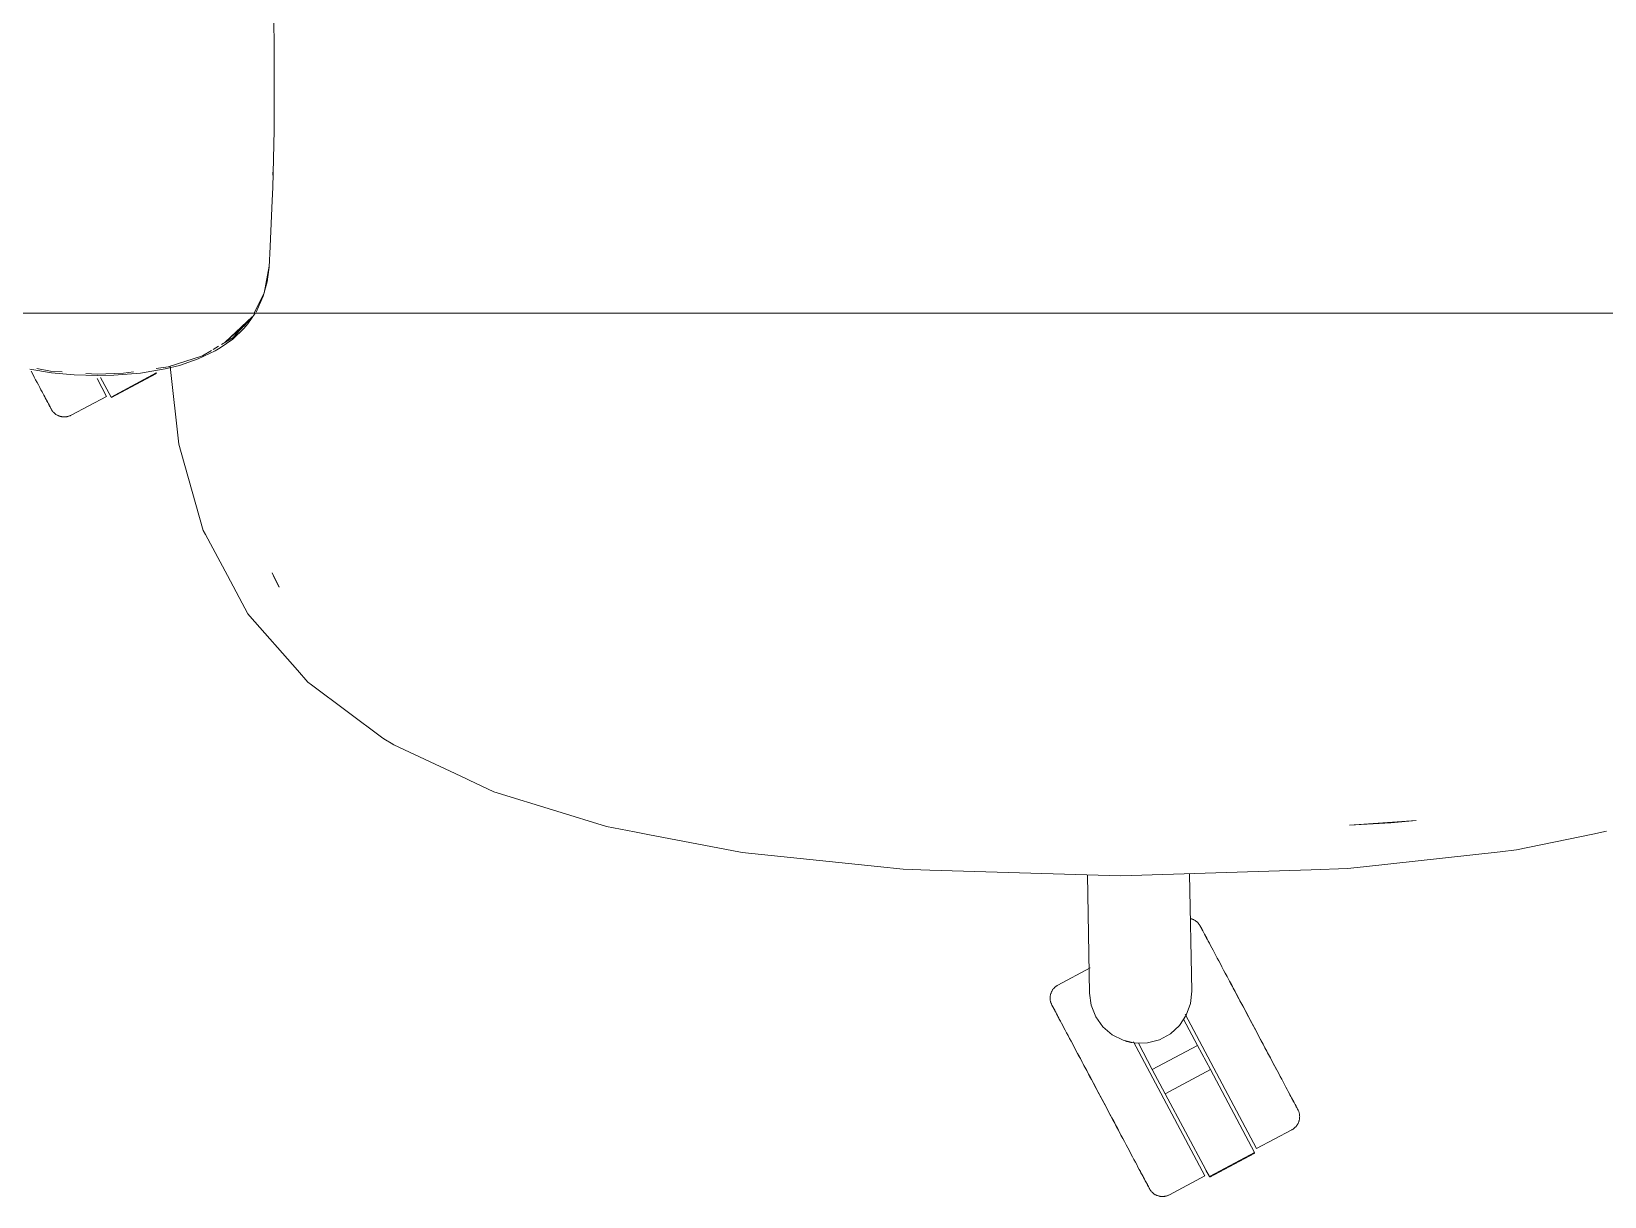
# Model space of a CAD drawing. Header units: millimetres. Extents: x 155927 to 317870, y -36033 to 97293.
# Drawn here: x 171705.3 to 172135.7, y 24886.3 to 25205.2 of the extents above; entities that cross this region are included whole.
import ezdxf

# ---------------------------------------------------------------- set-up
doc = ezdxf.new("R2010")
doc.units = ezdxf.units.MM
doc.header["$MEASUREMENT"] = 0
doc.layers.add('G-IMPT', color=8, linetype='CONTINUOUS', lineweight=9)
doc.layers.add('I-FURN', color=8, linetype='CONTINUOUS', lineweight=9)

msp = doc.modelspace()

# ---------------------------------------------------------------- linework, layer by layer
at = {"layer": 'G-IMPT'}
for p, q in [((171771.66, 25202.81), (171771.37, 25215.12)), ((171771.66, 25202.81), (171771.74, 25197.34)), ((171771.74, 25182.63), (171771.74, 25197.34)), ((171771.69, 25178.12), (171771.74, 25182.63)), ((171771.69, 25178.12), (171771.31, 25162.45)), ((171771.37, 25165.85), (171771.52, 25169.17)), ((171771.52, 25171.39), (171771.52, 25169.17)), ((171771.31, 25162.45), (171771.19, 25158.9)), ((171770.57, 25146.34), (171771.19, 25158.9)), ((171770.57, 25146.34), (171770.29, 25140.68)), ((171768.92, 25133.56), (171770.29, 25140.9)), ((171770.29, 25140.68), (171769.79, 25136.67)), ((171769.79, 25136.67), (171768.73, 25132.71)), ((171766.74, 25128.39), (171768.73, 25132.71)), ((171766.82, 25129.3), (171768.92, 25133.56)), ((171758.32, 25120.16), (171765.71, 25127.06)), ((171760.41, 25121.35), (171765.71, 25127.06)), ((171765.71, 25127.06), (171763.48, 25124.65)), ((171766.49, 25128.03), (171764.54, 25125.17)), ((171766.82, 25129.3), (171766.19, 25128.03)), ((171759.95, 25121.57), (171763.48, 25124.65)), ((171763.4, 25123.85), (171760.36, 25120.98)), ((171763.4, 25123.85), (171764.54, 25125.17)), ((171750.89, 25115.53), (171755.53, 25117.73)), ((171752.11, 25116.39), (171754.56, 25117.86)), ((171755.03, 25118.14), (171756.47, 25119)), ((171755.53, 25117.73), (171756.9, 25118.54)), ((171760.36, 25120.98), (171756.9, 25118.54)), ((171757.26, 25119.47), (171760.41, 25121.35)), ((171758.32, 25120.16), (171759.79, 25121.44)), ((171739.43, 25112.9), (171742.72, 25113.36)), ((171745.8, 25113.79), (171741.88, 25112.81)), ((171742.72, 25113.36), (171752.11, 25116.39)), ((171743.22, 25113.48), (171745.64, 25092.2)), ((171745.8, 25113.79), (171750.89, 25115.53)), ((171710.8, 25111.77), (171704.87, 25112.77)), ((171706.72, 25112.96), (171710.47, 25112.19)), ((171710.47, 25112.19), (171713.67, 25111.99)), ((171710.8, 25111.77), (171716.95, 25111.21)), ((171723.29, 25111.03), (171716.95, 25111.21)), ((171720.18, 25111.59), (171723.29, 25111.4)), ((171730.46, 25111.63), (171723.29, 25111.4)), ((171727.8, 25111.12), (171723.29, 25111.03)), ((171727.8, 25111.12), (171735.11, 25111.69)), ((171730.46, 25111.63), (171733.24, 25112.03)), ((171741.88, 25112.81), (171735.11, 25111.69)), ((171746.27, 25089.94), (171745.64, 25092.2)), ((171746.27, 25089.94), (171752.28, 25068.59)), ((171752.28, 25068.59), (171752.87, 25067.48)), ((171752.87, 25067.48), (171758.89, 25056.24)), ((171758.89, 25056.24), (171764.47, 25045.81)), ((171771.9, 25055.41), (171771.12, 25057)), ((171773.08, 25053.11), (171771.12, 25057)), ((171773.08, 25053.11), (171771.9, 25055.41)), ((171765.06, 25045.14), (171764.47, 25045.81)), ((171778.07, 25030.36), (171765.06, 25045.14)), ((171778.07, 25030.36), (171780.94, 25027.1)), ((171781.91, 25026.37), (171780.94, 25027.1)), ((171801.41, 25011.8), (171781.91, 25026.37)), ((171801.41, 25011.8), (171802.18, 25011.34)), ((171802.18, 25011.34), (171803.76, 25010.4)), ((171804.47, 25009.98), (171803.76, 25010.4)), ((171804.47, 25009.98), (171824.11, 25000.71)), ((171824.11, 25000.71), (171825.03, 25000.28)), ((171831.79, 24997.09), (171825.03, 25000.28)), ((171831.79, 24997.09), (171849.06, 24991.77)), ((171849.06, 24991.77), (171862.67, 24987.58)), ((172065.92, 24987.97), (172084.2, 24989.22)), ((172065.92, 24987.97), (172077.25, 24988.61)), ((172084.2, 24989.22), (172077.25, 24988.61)), ((171862.67, 24987.58), (171870.27, 24986.12)), ((171873.94, 24985.41), (171870.27, 24986.12)), ((171873.94, 24985.41), (171899.31, 24980.55)), ((172132.56, 24985.54), (172111.62, 24981.19)), ((172132.56, 24985.54), (172136.24, 24986.3)), ((171899.78, 24980.46), (171899.31, 24980.55)), ((171899.78, 24980.46), (171936.77, 24976.63)), ((172069.75, 24976.57), (172107.2, 24980.7)), ((172111.62, 24981.19), (172107.2, 24980.7)), ((171936.77, 24976.63), (171943.84, 24975.9)), ((171951.09, 24975.68), (171943.84, 24975.9)), ((172003.26, 24974.06), (171951.09, 24975.68)), ((172055.44, 24975.77), (172003.26, 24974.06)), ((172055.44, 24975.77), (172065.38, 24976.09)), ((172069.75, 24976.57), (172065.38, 24976.09))]:
    msp.add_line(p, q, dxfattribs=at)
at = {"layer": 'I-FURN'}
for p, q in [((172645.49, 25128.03), (171245.49, 25128.03)), ((171245.49, 25128.03), (172645.49, 25128.03)), ((171705.19, 25112.17), (171705.62, 25111.37)), ((171705.62, 25111.37), (171706.03, 25110.59)), ((171706.03, 25110.59), (171706.43, 25109.84)), ((171706.43, 25109.84), (171706.81, 25109.12)), ((171706.81, 25109.12), (171707.18, 25108.43)), ((171725.83, 25105.31), (171723.24, 25110.18)), ((171727.06, 25105.12), (171724.2, 25110.5)), ((171739.42, 25111.7), (171727.06, 25105.12)), ((171727.15, 25104.95), (171739.51, 25111.53)), ((171739.37, 25111.79), (171739.42, 25111.7)), ((171707.18, 25108.43), (171707.54, 25107.76)), ((171707.54, 25107.76), (171707.87, 25107.13)), ((171707.87, 25107.13), (171708.19, 25106.53)), ((171708.36, 25106.22), (171708.05, 25106.8)), ((171708.19, 25106.53), (171708.5, 25105.96)), ((171708.65, 25105.66), (171708.36, 25106.22)), ((171708.5, 25105.96), (171708.78, 25105.42)), ((171708.93, 25105.15), (171708.65, 25105.66)), ((171708.78, 25105.42), (171709.05, 25104.92)), ((171709.18, 25104.67), (171708.93, 25105.15)), ((171709.05, 25104.92), (171709.29, 25104.46)), ((171709.42, 25104.22), (171709.18, 25104.67)), ((171709.29, 25104.46), (171709.52, 25104.03)), ((171716.14, 25100.16), (171725.83, 25105.31)), ((171709.64, 25103.81), (171709.42, 25104.22)), ((171709.52, 25104.03), (171709.73, 25103.63)), ((171709.84, 25103.44), (171709.64, 25103.81)), ((171709.73, 25103.63), (171709.92, 25103.28)), ((171710.01, 25103.1), (171709.84, 25103.44)), ((171709.92, 25103.28), (171710.09, 25102.96)), ((171710.17, 25102.8), (171710.01, 25103.1)), ((171710.09, 25102.96), (171710.24, 25102.68)), ((171710.31, 25102.55), (171710.17, 25102.8)), ((171710.24, 25102.68), (171710.37, 25102.44)), ((171710.43, 25102.33), (171710.31, 25102.55)), ((171710.37, 25102.44), (171710.47, 25102.24)), ((171710.52, 25102.15), (171710.43, 25102.33)), ((171710.47, 25102.24), (171710.56, 25102.08)), ((171710.6, 25102.01), (171710.52, 25102.15)), ((171710.56, 25102.08), (171710.62, 25101.95)), ((171710.65, 25101.91), (171710.6, 25102.01)), ((171710.62, 25101.95), (171710.67, 25101.87)), ((171710.68, 25101.85), (171710.65, 25101.91)), ((171710.67, 25101.87), (171710.69, 25101.83)), ((171710.69, 25101.83), (171710.68, 25101.85)), ((171710.71, 25101.79), (171710.69, 25101.83)), ((171710.69, 25101.83), (171710.69, 25101.83)), ((171710.79, 25101.65), (171710.71, 25101.79)), ((171710.88, 25101.51), (171710.79, 25101.65)), ((171710.97, 25101.38), (171710.88, 25101.51)), ((171711.07, 25101.25), (171710.97, 25101.38)), ((171711.17, 25101.12), (171711.07, 25101.25)), ((171711.27, 25101), (171711.17, 25101.12)), ((171711.38, 25100.88), (171711.27, 25101)), ((171711.5, 25100.77), (171711.38, 25100.88)), ((171711.62, 25100.66), (171711.5, 25100.77)), ((171711.74, 25100.56), (171711.62, 25100.66)), ((171711.87, 25100.46), (171711.74, 25100.56)), ((171712, 25100.37), (171711.87, 25100.46)), ((171712.14, 25100.28), (171712, 25100.37)), ((171712.28, 25100.2), (171712.14, 25100.28)), ((171712.42, 25100.13), (171712.28, 25100.2)), ((171712.57, 25100.06), (171712.42, 25100.13)), ((171716.14, 25100.16), (171716, 25100.09)), ((171712.71, 25099.99), (171712.57, 25100.06)), ((171712.86, 25099.93), (171712.71, 25099.99)), ((171713.02, 25099.88), (171712.86, 25099.93)), ((171713.17, 25099.83), (171713.02, 25099.88)), ((171713.33, 25099.79), (171713.17, 25099.83)), ((171713.49, 25099.76), (171713.33, 25099.79)), ((171713.64, 25099.73), (171713.49, 25099.76)), ((171713.8, 25099.71), (171713.64, 25099.73)), ((171713.96, 25099.7), (171713.8, 25099.71)), ((171714.13, 25099.69), (171713.96, 25099.7)), ((171714.29, 25099.69), (171714.13, 25099.69)), ((171714.45, 25099.69), (171714.29, 25099.69)), ((171714.61, 25099.7), (171714.45, 25099.69)), ((171714.77, 25099.72), (171714.61, 25099.7)), ((171714.93, 25099.74), (171714.77, 25099.72)), ((171715.09, 25099.77), (171714.93, 25099.74)), ((171715.24, 25099.81), (171715.09, 25099.77)), ((171715.4, 25099.85), (171715.24, 25099.81)), ((171715.55, 25099.9), (171715.4, 25099.85)), ((171715.7, 25099.96), (171715.55, 25099.9)), ((171715.85, 25100.02), (171715.7, 25099.96)), ((171716, 25100.09), (171715.85, 25100.02)), ((171994.8, 24942), (171994.23, 24974.34)), ((172022.22, 24974.68), (172022.78, 24942.49)), ((172022.49, 24962.37), (172022.64, 24962.33)), ((172022.64, 24962.33), (172022.8, 24962.28)), ((172022.8, 24962.28), (172022.95, 24962.23)), ((172022.95, 24962.23), (172023.1, 24962.17)), ((172023.1, 24962.17), (172023.25, 24962.11)), ((172023.25, 24962.11), (172023.39, 24962.04)), ((172023.39, 24962.04), (172023.54, 24961.96)), ((172023.54, 24961.96), (172023.68, 24961.88)), ((172023.68, 24961.88), (172023.81, 24961.79)), ((172023.81, 24961.79), (172023.94, 24961.7)), ((172023.94, 24961.7), (172024.07, 24961.6)), ((172024.07, 24961.6), (172024.2, 24961.5)), ((172024.2, 24961.5), (172024.32, 24961.39)), ((172024.32, 24961.39), (172024.43, 24961.28)), ((172024.43, 24961.28), (172024.54, 24961.16)), ((172024.54, 24961.16), (172024.65, 24961.04)), ((172024.65, 24961.04), (172024.75, 24960.91)), ((172024.75, 24960.91), (172024.85, 24960.78)), ((172024.85, 24960.78), (172024.94, 24960.65)), ((172024.94, 24960.65), (172025.02, 24960.51)), ((172025.02, 24960.51), (172025.1, 24960.37)), ((172025.1, 24960.37), (172025.12, 24960.34)), ((172025.12, 24960.34), (172025.13, 24960.32)), ((172025.13, 24960.33), (172025.12, 24960.34)), ((172025.15, 24960.29), (172025.13, 24960.33)), ((172025.13, 24960.32), (172025.17, 24960.26)), ((172025.19, 24960.21), (172025.15, 24960.29)), ((172025.17, 24960.26), (172025.22, 24960.16)), ((172025.26, 24960.08), (172025.19, 24960.21)), ((172025.22, 24960.16), (172025.29, 24960.02)), ((172025.34, 24959.92), (172025.26, 24960.08)), ((172025.29, 24960.02), (172025.39, 24959.84)), ((172025.45, 24959.72), (172025.34, 24959.92)), ((172025.39, 24959.84), (172025.51, 24959.62)), ((172025.58, 24959.48), (172025.45, 24959.72)), ((172025.51, 24959.62), (172025.64, 24959.36)), ((172025.73, 24959.2), (172025.58, 24959.48)), ((172025.64, 24959.36), (172025.8, 24959.06)), ((172025.89, 24958.88), (172025.73, 24959.2)), ((172025.8, 24959.06), (172025.98, 24958.72)), ((172026.08, 24958.53), (172025.89, 24958.88)), ((172025.98, 24958.72), (172026.18, 24958.35)), ((172026.29, 24958.14), (172026.08, 24958.53)), ((172026.18, 24958.35), (172026.4, 24957.94)), ((172026.52, 24957.71), (172026.29, 24958.14)), ((172026.4, 24957.94), (172026.63, 24957.5)), ((172026.77, 24957.24), (172026.52, 24957.71)), ((172026.63, 24957.5), (172026.89, 24957.01)), ((172027.04, 24956.74), (172026.77, 24957.24)), ((172026.89, 24957.01), (172027.16, 24956.5)), ((172027.32, 24956.2), (172027.04, 24956.74)), ((172027.16, 24956.5), (172027.46, 24955.95)), ((172027.62, 24955.63), (172027.32, 24956.2)), ((172027.46, 24955.95), (172027.77, 24955.36)), ((172027.94, 24955.03), (172027.62, 24955.63)), ((172028.28, 24954.4), (172027.94, 24955.03)), ((172028.63, 24953.74), (172028.28, 24954.4)), ((172029, 24953.04), (172028.63, 24953.74)), ((172029.39, 24952.32), (172029, 24953.04)), ((172029.78, 24951.57), (172029.39, 24952.32)), ((172030.2, 24950.79), (172029.78, 24951.57)), ((172030.62, 24949.99), (172030.2, 24950.79)), ((172031.06, 24949.17), (172030.62, 24949.99)), ((171995.01, 24948.89), (171986.17, 24944.19)), ((172031.51, 24948.32), (172031.06, 24949.17)), ((172031.97, 24947.45), (172031.51, 24948.32)), ((172032.44, 24946.57), (172031.97, 24947.45)), ((172032.93, 24945.66), (172032.44, 24946.57)), ((172032.67, 24946.15), (172033.15, 24945.24)), ((172033.42, 24944.74), (172032.93, 24945.66)), ((172033.15, 24945.24), (172033.65, 24944.31)), ((171984.04, 24940.76), (171984.05, 24940.92)), ((171984.05, 24940.92), (171984.06, 24941.08)), ((171984.06, 24941.08), (171984.08, 24941.24)), ((171984.08, 24941.24), (171984.11, 24941.4)), ((171984.11, 24941.4), (171984.14, 24941.56)), ((171984.14, 24941.56), (171984.18, 24941.71)), ((171984.18, 24941.71), (171984.23, 24941.87)), ((171984.23, 24941.87), (171984.28, 24942.02)), ((171984.28, 24942.02), (171984.34, 24942.17)), ((171984.34, 24942.17), (171984.4, 24942.32)), ((171984.4, 24942.32), (171984.47, 24942.46)), ((171984.47, 24942.46), (171984.55, 24942.6)), ((171984.55, 24942.6), (171984.63, 24942.74)), ((171984.63, 24942.74), (171984.72, 24942.88)), ((171984.72, 24942.88), (171984.81, 24943.01)), ((171984.81, 24943.01), (171984.91, 24943.14)), ((171984.91, 24943.14), (171985.01, 24943.26)), ((171985.01, 24943.26), (171985.12, 24943.38)), ((171985.12, 24943.38), (171985.23, 24943.5)), ((171985.23, 24943.5), (171985.35, 24943.61)), ((171985.35, 24943.61), (171985.47, 24943.72)), ((171985.47, 24943.72), (171985.6, 24943.82)), ((171985.6, 24943.82), (171985.73, 24943.91)), ((171985.73, 24943.91), (171985.86, 24944.01)), ((171985.86, 24944.01), (171986, 24944.09)), ((171986, 24944.09), (171986.14, 24944.17)), ((171986.14, 24944.17), (171986.17, 24944.19)), ((171995.26, 24938.66), (171994.8, 24942)), ((172022.78, 24942.49), (172022.43, 24939.14)), ((172033.92, 24943.8), (172033.42, 24944.74)), ((172033.65, 24944.31), (172034.15, 24943.36)), ((172034.42, 24942.85), (172033.92, 24943.8)), ((172034.15, 24943.36), (172034.66, 24942.41)), ((172034.93, 24941.88), (172034.42, 24942.85)), ((172034.66, 24942.41), (172035.17, 24941.44)), ((172035.45, 24940.91), (172034.93, 24941.88)), ((172035.17, 24941.44), (172035.69, 24940.46)), ((172035.97, 24939.93), (172035.45, 24940.91)), ((171984.04, 24940.6), (171984.04, 24940.76)), ((171984.04, 24940.44), (171984.04, 24940.6)), ((171984.05, 24940.28), (171984.04, 24940.44)), ((171984.07, 24940.12), (171984.05, 24940.28)), ((171984.09, 24939.96), (171984.07, 24940.12)), ((171984.12, 24939.8), (171984.09, 24939.96)), ((171984.16, 24939.64), (171984.12, 24939.8)), ((171984.2, 24939.49), (171984.16, 24939.64)), ((171984.25, 24939.33), (171984.2, 24939.49)), ((171984.31, 24939.18), (171984.25, 24939.33)), ((171984.37, 24939.03), (171984.31, 24939.18)), ((171984.43, 24938.88), (171984.37, 24939.03)), ((171984.51, 24938.74), (171984.43, 24938.88)), ((171984.51, 24938.73), (171984.51, 24938.74)), ((171984.51, 24938.74), (171984.52, 24938.72)), ((171984.53, 24938.69), (171984.51, 24938.73)), ((171984.52, 24938.72), (171984.55, 24938.66)), ((171984.58, 24938.61), (171984.53, 24938.69)), ((171984.55, 24938.66), (171984.6, 24938.56)), ((171984.64, 24938.49), (171984.58, 24938.61)), ((171984.6, 24938.56), (171984.68, 24938.42)), ((171984.73, 24938.33), (171984.64, 24938.49)), ((171984.68, 24938.42), (171984.77, 24938.24)), ((171984.83, 24938.13), (171984.73, 24938.33)), ((171984.77, 24938.24), (171984.89, 24938.02)), ((171984.96, 24937.89), (171984.83, 24938.13)), ((171984.89, 24938.02), (171985.03, 24937.76)), ((171985.11, 24937.61), (171984.96, 24937.89)), ((171985.03, 24937.76), (171985.19, 24937.46)), ((171985.28, 24937.29), (171985.11, 24937.61)), ((171985.19, 24937.46), (171985.36, 24937.13)), ((171985.47, 24936.93), (171985.28, 24937.29)), ((171985.36, 24937.13), (171985.56, 24936.76)), ((171985.68, 24936.54), (171985.47, 24936.93)), ((171985.56, 24936.76), (171985.78, 24936.35)), ((171985.91, 24936.11), (171985.68, 24936.54)), ((171996.51, 24935.53), (171995.26, 24938.66)), ((172022.43, 24939.14), (172021.29, 24935.96)), ((172035.69, 24940.46), (172036.22, 24939.47)), ((172036.5, 24938.94), (172035.97, 24939.93)), ((172036.22, 24939.47), (172036.75, 24938.48)), ((172037.03, 24937.94), (172036.5, 24938.94)), ((172036.75, 24938.48), (172037.28, 24937.48)), ((172037.56, 24936.94), (172037.03, 24937.94)), ((172037.28, 24937.48), (172037.81, 24936.48)), ((172038.1, 24935.93), (172037.56, 24936.94)), ((171985.78, 24936.35), (171986.02, 24935.9)), ((171986.15, 24935.64), (171985.91, 24936.11)), ((171986.02, 24935.9), (171986.27, 24935.42)), ((171986.42, 24935.14), (171986.15, 24935.64)), ((171986.27, 24935.42), (171986.55, 24934.9)), ((171986.7, 24934.61), (171986.42, 24935.14)), ((171986.55, 24934.9), (171986.84, 24934.35)), ((171987.01, 24934.04), (171986.7, 24934.61)), ((171986.84, 24934.35), (171987.15, 24933.77)), ((171987.15, 24933.77), (171987.48, 24933.15)), ((171987.48, 24933.15), (171987.82, 24932.5)), ((171987.82, 24932.5), (171988.18, 24931.82)), ((171998.48, 24932.79), (171996.51, 24935.53)), ((172001.04, 24930.59), (171998.48, 24932.79)), ((172019.42, 24933.15), (172016.94, 24930.87)), ((172021.29, 24935.96), (172019.42, 24933.15)), ((172020.56, 24934.83), (172024.36, 24927.69)), ((172040.5, 24899.46), (172020.96, 24936.21)), ((172037.81, 24936.48), (172038.34, 24935.47)), ((172038.63, 24934.93), (172038.1, 24935.93)), ((172038.34, 24935.47), (172038.88, 24934.47)), ((172039.17, 24933.92), (172038.63, 24934.93)), ((172038.88, 24934.47), (172039.41, 24933.46)), ((172039.7, 24932.92), (172039.17, 24933.92)), ((172039.41, 24933.46), (172039.94, 24932.46)), ((172040.23, 24931.92), (172039.7, 24932.92)), ((172039.94, 24932.46), (172040.48, 24931.46)), ((171988.18, 24931.82), (171988.56, 24931.12)), ((171988.56, 24931.12), (171988.95, 24930.38)), ((171988.95, 24930.38), (171989.36, 24929.62)), ((171989.36, 24929.62), (171989.78, 24928.83)), ((171989.78, 24928.83), (171990.21, 24928.02)), ((171990.21, 24928.02), (171990.65, 24927.19)), ((172004.05, 24929.08), (172001.04, 24930.59)), ((172007.34, 24928.33), (172004.05, 24929.08)), ((172026.37, 24891.95), (172006.85, 24928.67)), ((172010.72, 24928.39), (172007.34, 24928.33)), ((172012, 24921.11), (172008.2, 24928.26)), ((172013.98, 24929.25), (172010.72, 24928.39)), ((172016.94, 24930.87), (172013.98, 24929.25)), ((172040.76, 24930.93), (172040.23, 24931.92)), ((172040.48, 24931.46), (172041, 24930.47)), ((172041.28, 24929.94), (172040.76, 24930.93)), ((172041, 24930.47), (172041.53, 24929.49)), ((172041.81, 24928.96), (172041.28, 24929.94)), ((172041.53, 24929.49), (172042.04, 24928.51)), ((172042.32, 24927.99), (172041.81, 24928.96)), ((172042.04, 24928.51), (172042.56, 24927.55)), ((172042.83, 24927.03), (172042.32, 24927.99)), ((171990.9, 24926.73), (171990.45, 24927.57)), ((171990.65, 24927.19), (171991.11, 24926.33)), ((171991.36, 24925.86), (171990.9, 24926.73)), ((171991.11, 24926.33), (171991.57, 24925.45)), ((171991.83, 24924.97), (171991.36, 24925.86)), ((171991.57, 24925.45), (171992.05, 24924.56)), ((171992.31, 24924.06), (171991.83, 24924.97)), ((171992.05, 24924.56), (171992.54, 24923.64)), ((171992.8, 24923.14), (171992.31, 24924.06)), ((171992.54, 24923.64), (171993.03, 24922.71)), ((172024.36, 24927.69), (172012, 24921.11)), ((172024.36, 24927.69), (172027.89, 24921.05)), ((172042.56, 24927.55), (172043.06, 24926.6)), ((172043.33, 24926.09), (172042.83, 24927.03)), ((172043.06, 24926.6), (172043.56, 24925.66)), ((172043.83, 24925.16), (172043.33, 24926.09)), ((172043.56, 24925.66), (172044.05, 24924.74)), ((172044.31, 24924.25), (172043.83, 24925.16)), ((172044.05, 24924.74), (172044.53, 24923.83)), ((172044.79, 24923.35), (172044.31, 24924.25)), ((172044.53, 24923.83), (172045, 24922.95)), ((171993.3, 24922.2), (171992.8, 24923.14)), ((171993.03, 24922.71), (171993.53, 24921.77)), ((171993.81, 24921.25), (171993.3, 24922.2)), ((171993.53, 24921.77), (171994.04, 24920.81)), ((171994.32, 24920.29), (171993.81, 24921.25)), ((171994.04, 24920.81), (171994.56, 24919.84)), ((171994.84, 24919.31), (171994.32, 24920.29)), ((171994.56, 24919.84), (171995.08, 24918.86)), ((171995.36, 24918.33), (171994.84, 24919.31)), ((172015.53, 24914.47), (172012, 24921.11)), ((172027.89, 24921.05), (172015.53, 24914.47)), ((172027.89, 24921.05), (172039.97, 24898.34)), ((172045.25, 24922.47), (172044.79, 24923.35)), ((172045, 24922.95), (172045.47, 24922.08)), ((172045.71, 24921.62), (172045.25, 24922.47)), ((172045.47, 24922.08), (172045.92, 24921.23)), ((172046.15, 24920.78), (172045.71, 24921.62)), ((172046.59, 24919.97), (172046.15, 24920.78)), ((172047, 24919.18), (172046.59, 24919.97)), ((171995.08, 24918.86), (171995.6, 24917.88)), ((171995.89, 24917.34), (171995.36, 24918.33)), ((171995.6, 24917.88), (171996.13, 24916.88)), ((171996.42, 24916.34), (171995.89, 24917.34)), ((171996.13, 24916.88), (171996.66, 24915.88)), ((171996.95, 24915.34), (171996.42, 24916.34)), ((171996.66, 24915.88), (171997.19, 24914.88)), ((171997.48, 24914.34), (171996.95, 24915.34)), ((172047.41, 24918.42), (172047, 24919.18)), ((172047.8, 24917.69), (172047.41, 24918.42)), ((172048.18, 24916.98), (172047.8, 24917.69)), ((172048.54, 24916.3), (172048.18, 24916.98)), ((172048.88, 24915.65), (172048.54, 24916.3)), ((172049.21, 24915.04), (172048.88, 24915.65)), ((172049.52, 24914.45), (172049.21, 24915.04)), ((171997.19, 24914.88), (171997.73, 24913.87)), ((171998.02, 24913.33), (171997.48, 24914.34)), ((171997.73, 24913.87), (171998.26, 24912.87)), ((171998.55, 24912.33), (171998.02, 24913.33)), ((171998.26, 24912.87), (171998.8, 24911.87)), ((171999.08, 24911.32), (171998.55, 24912.33)), ((171998.8, 24911.87), (171999.33, 24910.86)), ((171999.62, 24910.32), (171999.08, 24911.32)), ((171999.33, 24910.86), (171999.86, 24909.87)), ((172026.6, 24893.66), (172015.53, 24914.47)), ((172049.35, 24914.76), (172049.66, 24914.19)), ((172049.81, 24913.9), (172049.52, 24914.45)), ((172049.66, 24914.19), (172049.94, 24913.66)), ((172050.09, 24913.38), (172049.81, 24913.9)), ((172049.94, 24913.66), (172050.21, 24913.16)), ((172050.34, 24912.9), (172050.09, 24913.38)), ((172050.21, 24913.16), (172050.46, 24912.69)), ((172050.58, 24912.46), (172050.34, 24912.9)), ((172050.46, 24912.69), (172050.68, 24912.26)), ((172050.8, 24912.05), (172050.58, 24912.46)), ((172050.68, 24912.26), (172050.89, 24911.87)), ((172051, 24911.67), (172050.8, 24912.05)), ((172050.89, 24911.87), (172051.08, 24911.51)), ((172051.18, 24911.34), (172051, 24911.67)), ((172051.08, 24911.51), (172051.25, 24911.2)), ((172051.33, 24911.04), (172051.18, 24911.34)), ((172051.25, 24911.2), (172051.4, 24910.92)), ((172051.47, 24910.78), (172051.33, 24911.04)), ((172051.4, 24910.92), (172051.53, 24910.68)), ((172051.59, 24910.56), (172051.47, 24910.78)), ((172000.14, 24909.33), (171999.62, 24910.32)), ((171999.86, 24909.87), (172000.39, 24908.88)), ((172000.67, 24908.34), (172000.14, 24909.33)), ((172000.39, 24908.88), (172000.91, 24907.89)), ((172001.19, 24907.36), (172000.67, 24908.34)), ((172000.91, 24907.89), (172001.43, 24906.92)), ((172001.7, 24906.4), (172001.19, 24907.36)), ((172001.43, 24906.92), (172001.94, 24905.95)), ((172002.21, 24905.44), (172001.7, 24906.4)), ((172051.53, 24910.68), (172051.63, 24910.48)), ((172051.68, 24910.38), (172051.59, 24910.56)), ((172051.63, 24910.48), (172051.72, 24910.31)), ((172051.76, 24910.24), (172051.68, 24910.38)), ((172051.72, 24910.31), (172051.79, 24910.19)), ((172051.81, 24910.14), (172051.76, 24910.24)), ((172051.79, 24910.19), (172051.83, 24910.11)), ((172051.84, 24910.08), (172051.81, 24910.14)), ((172051.83, 24910.11), (172051.85, 24910.07)), ((172051.85, 24910.06), (172051.84, 24910.08)), ((172051.85, 24910.07), (172051.85, 24910.06)), ((172051.85, 24910.06), (172051.93, 24909.92)), ((172051.96, 24906.48), (172051.89, 24906.34)), ((172051.93, 24909.92), (172051.99, 24909.77)), ((172052.02, 24906.63), (172051.96, 24906.48)), ((172051.99, 24909.77), (172052.05, 24909.62)), ((172052.08, 24906.78), (172052.02, 24906.63)), ((172052.05, 24909.62), (172052.11, 24909.47)), ((172052.13, 24906.94), (172052.08, 24906.78)), ((172052.11, 24909.47), (172052.16, 24909.32)), ((172052.18, 24907.09), (172052.13, 24906.94)), ((172052.16, 24909.32), (172052.2, 24909.16)), ((172052.22, 24907.25), (172052.18, 24907.09)), ((172052.2, 24909.16), (172052.24, 24909)), ((172052.25, 24907.4), (172052.22, 24907.25)), ((172052.24, 24909), (172052.27, 24908.85)), ((172052.28, 24907.56), (172052.25, 24907.4)), ((172052.27, 24908.85), (172052.29, 24908.69)), ((172052.3, 24907.72), (172052.28, 24907.56)), ((172052.29, 24908.69), (172052.31, 24908.53)), ((172052.32, 24907.88), (172052.3, 24907.72)), ((172052.31, 24908.53), (172052.32, 24908.37)), ((172052.32, 24908.37), (172052.33, 24908.2)), ((172052.33, 24908.2), (172052.32, 24908.04)), ((172052.32, 24908.04), (172052.32, 24907.88)), ((172001.94, 24905.95), (172002.45, 24905)), ((172002.72, 24904.49), (172002.21, 24905.44)), ((172002.45, 24905), (172002.94, 24904.07)), ((172003.21, 24903.57), (172002.72, 24904.49)), ((172002.94, 24904.07), (172003.43, 24903.14)), ((172003.7, 24902.65), (172003.21, 24903.57)), ((172003.43, 24903.14), (172003.92, 24902.24)), ((172003.92, 24902.24), (172004.39, 24901.35)), ((172040.5, 24899.46), (172050.19, 24904.61)), ((172050.23, 24904.63), (172050.19, 24904.61)), ((172050.37, 24904.71), (172050.23, 24904.63)), ((172050.5, 24904.8), (172050.37, 24904.71)), ((172050.64, 24904.89), (172050.5, 24904.8)), ((172050.76, 24904.98), (172050.64, 24904.89)), ((172050.89, 24905.09), (172050.76, 24904.98)), ((172051.01, 24905.19), (172050.89, 24905.09)), ((172051.13, 24905.3), (172051.01, 24905.19)), ((172051.24, 24905.42), (172051.13, 24905.3)), ((172051.35, 24905.54), (172051.24, 24905.42)), ((172051.45, 24905.66), (172051.35, 24905.54)), ((172051.55, 24905.79), (172051.45, 24905.66)), ((172051.64, 24905.92), (172051.55, 24905.79)), ((172051.73, 24906.06), (172051.64, 24905.92)), ((172051.81, 24906.2), (172051.73, 24906.06)), ((172051.89, 24906.34), (172051.81, 24906.2)), ((172004.39, 24901.35), (172004.85, 24900.48)), ((172004.85, 24900.48), (172005.3, 24899.63)), ((172005.3, 24899.63), (172005.74, 24898.81)), ((172005.74, 24898.81), (172006.16, 24898.01)), ((172006.16, 24898.01), (172006.58, 24897.23)), ((172039.97, 24898.34), (172027.61, 24891.77)), ((172027.7, 24891.59), (172040.06, 24898.17)), ((172006.58, 24897.23), (172006.98, 24896.48)), ((172006.98, 24896.48), (172007.36, 24895.76)), ((172007.36, 24895.76), (172007.73, 24895.07)), ((172007.73, 24895.07), (172008.08, 24894.4)), ((172008.08, 24894.4), (172008.42, 24893.77)), ((172008.42, 24893.77), (172008.74, 24893.17)), ((172027.61, 24891.77), (172026.65, 24893.56)), ((172008.9, 24892.86), (172008.59, 24893.44)), ((172008.74, 24893.17), (172009.04, 24892.6)), ((172009.2, 24892.31), (172008.9, 24892.86)), ((172009.04, 24892.6), (172009.33, 24892.06)), ((172009.47, 24891.79), (172009.2, 24892.31)), ((172009.33, 24892.06), (172009.59, 24891.56)), ((172009.73, 24891.31), (172009.47, 24891.79)), ((172009.59, 24891.56), (172009.84, 24891.1)), ((172009.97, 24890.86), (172009.73, 24891.31)), ((172009.84, 24891.1), (172010.07, 24890.67)), ((172010.18, 24890.45), (172009.97, 24890.86)), ((172010.07, 24890.67), (172010.28, 24890.27)), ((172010.38, 24890.08), (172010.18, 24890.45)), ((172010.28, 24890.27), (172010.47, 24889.92)), ((172010.56, 24889.74), (172010.38, 24890.08)), ((172010.47, 24889.92), (172010.64, 24889.6)), ((172010.72, 24889.45), (172010.56, 24889.74)), ((172010.64, 24889.6), (172010.78, 24889.32)), ((172010.86, 24889.19), (172010.72, 24889.45)), ((172010.78, 24889.32), (172010.91, 24889.08)), ((172010.97, 24888.97), (172010.86, 24889.19)), ((172016.69, 24886.8), (172026.37, 24891.95)), ((172010.91, 24889.08), (172011.02, 24888.88)), ((172011.07, 24888.79), (172010.97, 24888.97)), ((172011.02, 24888.88), (172011.1, 24888.72)), ((172011.14, 24888.65), (172011.07, 24888.79)), ((172011.1, 24888.72), (172011.17, 24888.6)), ((172011.2, 24888.55), (172011.14, 24888.65)), ((172011.17, 24888.6), (172011.21, 24888.51)), ((172011.23, 24888.49), (172011.2, 24888.55)), ((172011.21, 24888.51), (172011.24, 24888.47)), ((172011.24, 24888.47), (172011.23, 24888.49)), ((172011.26, 24888.43), (172011.24, 24888.47)), ((172011.24, 24888.47), (172011.24, 24888.47)), ((172011.34, 24888.29), (172011.26, 24888.43)), ((172011.42, 24888.15), (172011.34, 24888.29)), ((172011.52, 24888.02), (172011.42, 24888.15)), ((172011.61, 24887.89), (172011.52, 24888.02)), ((172011.71, 24887.76), (172011.61, 24887.89)), ((172011.82, 24887.64), (172011.71, 24887.76)), ((172011.93, 24887.53), (172011.82, 24887.64)), ((172012.05, 24887.41), (172011.93, 24887.53)), ((172012.17, 24887.31), (172012.05, 24887.41)), ((172012.29, 24887.2), (172012.17, 24887.31)), ((172012.42, 24887.1), (172012.29, 24887.2)), ((172012.55, 24887.01), (172012.42, 24887.1)), ((172012.69, 24886.93), (172012.55, 24887.01)), ((172012.82, 24886.84), (172012.69, 24886.93)), ((172012.97, 24886.77), (172012.82, 24886.84)), ((172013.11, 24886.7), (172012.97, 24886.77)), ((172013.26, 24886.63), (172013.11, 24886.7)), ((172013.41, 24886.57), (172013.26, 24886.63)), ((172013.56, 24886.52), (172013.41, 24886.57)), ((172013.72, 24886.48), (172013.56, 24886.52)), ((172013.87, 24886.44), (172013.72, 24886.48)), ((172014.03, 24886.4), (172013.87, 24886.44)), ((172014.19, 24886.37), (172014.03, 24886.4)), ((172014.35, 24886.35), (172014.19, 24886.37)), ((172014.51, 24886.34), (172014.35, 24886.35)), ((172014.67, 24886.33), (172014.51, 24886.34)), ((172014.83, 24886.33), (172014.67, 24886.33)), ((172014.99, 24886.33), (172014.83, 24886.33)), ((172015.15, 24886.34), (172014.99, 24886.33)), ((172015.31, 24886.36), (172015.15, 24886.34)), ((172015.47, 24886.39), (172015.31, 24886.36)), ((172015.63, 24886.42), (172015.47, 24886.39)), ((172015.79, 24886.45), (172015.63, 24886.42)), ((172015.94, 24886.49), (172015.79, 24886.45)), ((172016.1, 24886.54), (172015.94, 24886.49)), ((172016.25, 24886.6), (172016.1, 24886.54)), ((172016.4, 24886.66), (172016.25, 24886.6)), ((172016.55, 24886.73), (172016.4, 24886.66)), ((172016.69, 24886.8), (172016.55, 24886.73))]:
    msp.add_line(p, q, dxfattribs=at)
msp.add_arc((172008.79, 24942.06), 13.81, 252.664, 257.6527, dxfattribs=at)
msp.add_open_spline([(172006.43, 24928.45), (172006, 24928.53), (172005.57, 24928.63), (172005.15, 24928.74)], degree=3, dxfattribs=at)

doc.saveas('drawing.dxf')
